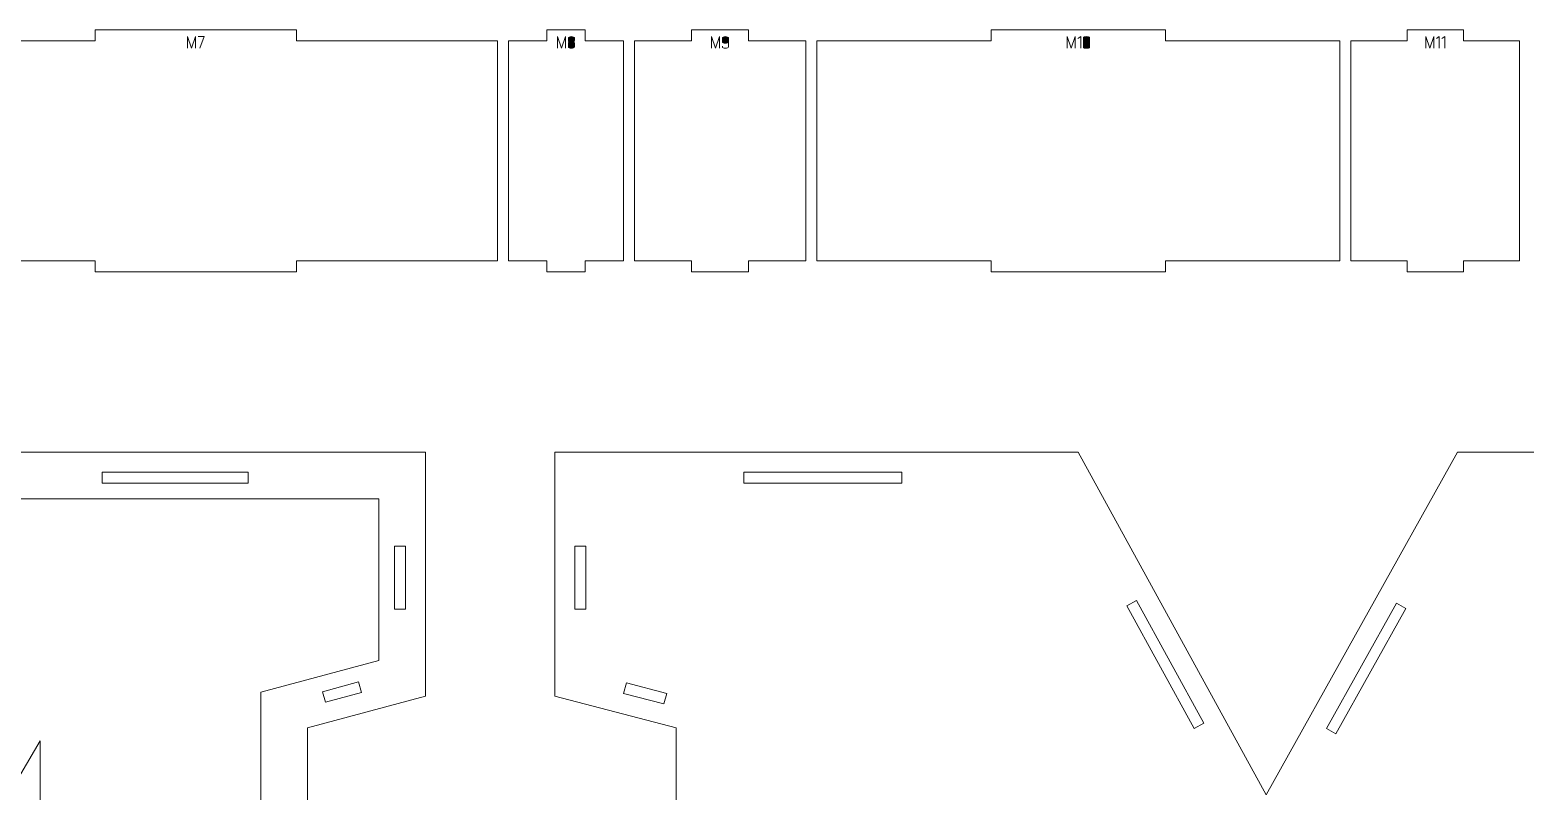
# Model space of a CAD drawing. Header units: centimetres. Extents: x -249 to 275, y -506 to 461.
# Drawn here: x -186.46 to -145.7, y -485.15 to -464.39 of the extents above; entities that cross this region are included whole.
import ezdxf

# ---------------------------------------------------------------- set-up
doc = ezdxf.new("R2010")
doc.units = ezdxf.units.CM
doc.header["$MEASUREMENT"] = 0
doc.layers.add('Capa 1', color=7, linetype='Continuous')

msp = doc.modelspace()

# ---------------------------------------------------------------- hatches: boundary and pattern name
at = {"layer": 'Capa 1', "true_color": 0x3e4095}
h = msp.add_hatch(color=175, dxfattribs=at)
edge = h.paths.add_edge_path()
edge.add_spline(control_points=[(-182.16041, -464.89456), (-182.16041, -464.89456), (-182.16041, -464.57812), (-182.16041, -464.57812), (-182.16041, -464.57812), (-182.05126, -464.89456), (-182.05126, -464.89456), (-182.05126, -464.89456), (-181.94257, -464.57812), (-181.94257, -464.57812), (-181.94257, -464.57812), (-181.94257, -464.89456), (-181.94257, -464.89456), (-181.94257, -464.89456), (-181.94257, -464.57812), (-181.94257, -464.57812), (-181.94257, -464.57812), (-182.05126, -464.89456), (-182.05126, -464.89456), (-182.05126, -464.89456), (-182.16041, -464.57812), (-182.16041, -464.57812), (-182.16041, -464.57812), (-182.16041, -464.89456), (-182.16041, -464.89456)], knot_values=[0, 0, 0, 0, 0.125, 0.125, 0.125, 0.25, 0.25, 0.25, 0.375, 0.375, 0.375, 0.5, 0.5, 0.5, 0.625, 0.625, 0.625, 0.75, 0.75, 0.75, 0.875, 0.875, 0.875, 1, 1, 1, 1], degree=3, periodic=1)
h = msp.add_hatch(color=175, dxfattribs=at)
edge = h.paths.add_edge_path()
edge.add_spline(control_points=[(-181.82838, -464.89456), (-181.82838, -464.89456), (-181.7073, -464.57812), (-181.7073, -464.57812), (-181.7073, -464.57812), (-181.8669, -464.57812), (-181.8669, -464.57812), (-181.8669, -464.57812), (-181.7073, -464.57812), (-181.7073, -464.57812), (-181.7073, -464.57812), (-181.82838, -464.89456), (-181.82838, -464.89456)], knot_values=[0, 0, 0, 0, 0.25, 0.25, 0.25, 0.5, 0.5, 0.5, 0.75, 0.75, 0.75, 1, 1, 1, 1], degree=3, periodic=1)
h = msp.add_hatch(color=175, dxfattribs=at)
edge = h.paths.add_edge_path()
edge.add_spline(control_points=[(-172.07335, -464.89456), (-172.07335, -464.89456), (-172.07335, -464.57812), (-172.07335, -464.57812), (-172.07335, -464.57812), (-171.9642, -464.89456), (-171.9642, -464.89456), (-171.9642, -464.89456), (-171.85551, -464.57812), (-171.85551, -464.57812), (-171.85551, -464.57812), (-171.85551, -464.89456), (-171.85551, -464.89456), (-171.85551, -464.89456), (-171.85551, -464.57812), (-171.85551, -464.57812), (-171.85551, -464.57812), (-171.9642, -464.89456), (-171.9642, -464.89456), (-171.9642, -464.89456), (-172.07335, -464.57812), (-172.07335, -464.57812), (-172.07335, -464.57812), (-172.07335, -464.89456), (-172.07335, -464.89456)], knot_values=[0, 0, 0, 0, 0.125, 0.125, 0.125, 0.25, 0.25, 0.25, 0.375, 0.375, 0.375, 0.5, 0.5, 0.5, 0.625, 0.625, 0.625, 0.75, 0.75, 0.75, 0.875, 0.875, 0.875, 1, 1, 1, 1], degree=3, periodic=1)
h = msp.add_hatch(color=175, dxfattribs=at)
edge = h.paths.add_edge_path()
edge.add_spline(control_points=[(-171.77984, -464.68773), (-171.77984, -464.69568), (-171.77418, -464.70286), (-171.76287, -464.70928), (-171.75156, -464.7157), (-171.7297, -464.71998), (-171.69729, -464.72212), (-171.66488, -464.71998), (-171.64302, -464.7157), (-171.63171, -464.70928), (-171.6204, -464.70286), (-171.61474, -464.69568), (-171.61474, -464.68773), (-171.61474, -464.68773), (-171.61474, -464.61343), (-171.61474, -464.61343), (-171.61474, -464.60365), (-171.62261, -464.59532), (-171.63836, -464.58844), (-171.6541, -464.58156), (-171.67375, -464.57812), (-171.69729, -464.57812), (-171.72083, -464.57812), (-171.74048, -464.58156), (-171.75622, -464.58844), (-171.77197, -464.59532), (-171.77984, -464.60365), (-171.77984, -464.61343), (-171.77984, -464.61343), (-171.77984, -464.68773), (-171.77984, -464.68773)], knot_values=[0, 0, 0, 0, 0.1, 0.1, 0.1, 0.2, 0.2, 0.2, 0.3, 0.3, 0.3, 0.4, 0.4, 0.4, 0.5, 0.5, 0.5, 0.6, 0.6, 0.6, 0.7, 0.7, 0.7, 0.8, 0.8, 0.8, 0.9, 0.9, 0.9, 1, 1, 1, 1], degree=3, periodic=1)
h = msp.add_hatch(color=175, dxfattribs=at)
edge = h.paths.add_edge_path()
edge.add_spline(control_points=[(-171.69729, -464.89456), (-171.72083, -464.89456), (-171.74048, -464.89112), (-171.75622, -464.88424), (-171.77197, -464.87736), (-171.77984, -464.86903), (-171.77984, -464.85925), (-171.77984, -464.85925), (-171.77984, -464.75606), (-171.77984, -464.75606), (-171.77984, -464.7478), (-171.77418, -464.74062), (-171.76287, -464.73451), (-171.75156, -464.72839), (-171.7297, -464.72426), (-171.69729, -464.72212), (-171.7297, -464.71998), (-171.75156, -464.7157), (-171.76287, -464.70928), (-171.77418, -464.70286), (-171.77984, -464.69568), (-171.77984, -464.68773), (-171.77984, -464.68773), (-171.77984, -464.61343), (-171.77984, -464.61343), (-171.77984, -464.60365), (-171.77197, -464.59532), (-171.75622, -464.58844), (-171.74048, -464.58156), (-171.72083, -464.57812), (-171.69729, -464.57812), (-171.67375, -464.57812), (-171.6541, -464.58156), (-171.63836, -464.58844), (-171.62261, -464.59532), (-171.61474, -464.60365), (-171.61474, -464.61343), (-171.61474, -464.61343), (-171.61474, -464.68773), (-171.61474, -464.68773), (-171.61474, -464.69568), (-171.6204, -464.70286), (-171.63171, -464.70928), (-171.64302, -464.7157), (-171.66488, -464.71998), (-171.69729, -464.72212), (-171.66488, -464.72426), (-171.64302, -464.72839), (-171.63171, -464.73451), (-171.6204, -464.74062), (-171.61474, -464.7478), (-171.61474, -464.75606), (-171.61474, -464.75606), (-171.61474, -464.85925), (-171.61474, -464.85925), (-171.61474, -464.86903), (-171.62261, -464.87736), (-171.63836, -464.88424), (-171.6541, -464.89112), (-171.67375, -464.89456), (-171.69729, -464.89456)], knot_values=[0, 0, 0, 0, 0.05, 0.05, 0.05, 0.1, 0.1, 0.1, 0.15, 0.15, 0.15, 0.2, 0.2, 0.2, 0.25, 0.25, 0.25, 0.3, 0.3, 0.3, 0.35, 0.35, 0.35, 0.4, 0.4, 0.4, 0.45, 0.45, 0.45, 0.5, 0.5, 0.5, 0.55, 0.55, 0.55, 0.6, 0.6, 0.6, 0.65, 0.65, 0.65, 0.7, 0.7, 0.7, 0.75, 0.75, 0.75, 0.8, 0.8, 0.8, 0.85, 0.85, 0.85, 0.9, 0.9, 0.9, 0.95, 0.95, 0.95, 1, 1, 1, 1], degree=3, periodic=1)
h = msp.add_hatch(color=175, dxfattribs=at)
edge = h.paths.add_edge_path()
edge.add_spline(control_points=[(-167.87435, -464.89456), (-167.87435, -464.89456), (-167.87435, -464.57812), (-167.87435, -464.57812), (-167.87435, -464.57812), (-167.7652, -464.89456), (-167.7652, -464.89456), (-167.7652, -464.89456), (-167.65651, -464.57812), (-167.65651, -464.57812), (-167.65651, -464.57812), (-167.65651, -464.89456), (-167.65651, -464.89456), (-167.65651, -464.89456), (-167.65651, -464.57812), (-167.65651, -464.57812), (-167.65651, -464.57812), (-167.7652, -464.89456), (-167.7652, -464.89456), (-167.7652, -464.89456), (-167.87435, -464.57812), (-167.87435, -464.57812), (-167.87435, -464.57812), (-167.87435, -464.89456), (-167.87435, -464.89456)], knot_values=[0, 0, 0, 0, 0.125, 0.125, 0.125, 0.25, 0.25, 0.25, 0.375, 0.375, 0.375, 0.5, 0.5, 0.5, 0.625, 0.625, 0.625, 0.75, 0.75, 0.75, 0.875, 0.875, 0.875, 1, 1, 1, 1], degree=3, periodic=1)
h = msp.add_hatch(color=175, dxfattribs=at)
edge = h.paths.add_edge_path()
edge.add_spline(control_points=[(-167.58084, -464.72075), (-167.58084, -464.73053), (-167.57297, -464.73886), (-167.55722, -464.74574), (-167.54148, -464.75262), (-167.52183, -464.75606), (-167.49829, -464.75606), (-167.47505, -464.75667), (-167.45549, -464.75384), (-167.43959, -464.74758), (-167.42369, -464.74131), (-167.41574, -464.73236), (-167.41574, -464.72075), (-167.41574, -464.72075), (-167.41574, -464.61343), (-167.41574, -464.61343), (-167.41574, -464.60365), (-167.42361, -464.59532), (-167.43936, -464.58844), (-167.4551, -464.58156), (-167.47475, -464.57812), (-167.49829, -464.57812), (-167.52183, -464.57812), (-167.54148, -464.58156), (-167.55722, -464.58844), (-167.57297, -464.59532), (-167.58084, -464.60365), (-167.58084, -464.61343), (-167.58084, -464.61343), (-167.58084, -464.72075), (-167.58084, -464.72075)], knot_values=[0, 0, 0, 0, 0.1, 0.1, 0.1, 0.2, 0.2, 0.2, 0.3, 0.3, 0.3, 0.4, 0.4, 0.4, 0.5, 0.5, 0.5, 0.6, 0.6, 0.6, 0.7, 0.7, 0.7, 0.8, 0.8, 0.8, 0.9, 0.9, 0.9, 1, 1, 1, 1], degree=3, periodic=1)
h = msp.add_hatch(color=175, dxfattribs=at)
edge = h.paths.add_edge_path()
edge.add_spline(control_points=[(-167.49829, -464.89456), (-167.52183, -464.89456), (-167.54148, -464.89112), (-167.55722, -464.88424), (-167.57297, -464.87736), (-167.58084, -464.86903), (-167.58084, -464.85925), (-167.58084, -464.85925), (-167.58084, -464.83402), (-167.58084, -464.83402), (-167.58084, -464.83402), (-167.58084, -464.85925), (-167.58084, -464.85925), (-167.58084, -464.86903), (-167.57297, -464.87736), (-167.55722, -464.88424), (-167.54148, -464.89112), (-167.52183, -464.89456), (-167.49829, -464.89456), (-167.47475, -464.89456), (-167.4551, -464.89112), (-167.43936, -464.88424), (-167.42361, -464.87736), (-167.41574, -464.86903), (-167.41574, -464.85925), (-167.41574, -464.85925), (-167.41574, -464.72075), (-167.41574, -464.72075), (-167.41574, -464.73236), (-167.42369, -464.74131), (-167.43959, -464.74758), (-167.45549, -464.75384), (-167.47505, -464.75667), (-167.49829, -464.75606), (-167.52183, -464.75606), (-167.54148, -464.75262), (-167.55722, -464.74574), (-167.57297, -464.73886), (-167.58084, -464.73053), (-167.58084, -464.72075), (-167.58084, -464.72075), (-167.58084, -464.61343), (-167.58084, -464.61343), (-167.58084, -464.60365), (-167.57297, -464.59532), (-167.55722, -464.58844), (-167.54148, -464.58156), (-167.52183, -464.57812), (-167.49829, -464.57812), (-167.47475, -464.57812), (-167.4551, -464.58156), (-167.43936, -464.58844), (-167.42361, -464.59532), (-167.41574, -464.60365), (-167.41574, -464.61343), (-167.41574, -464.61343), (-167.41574, -464.72075), (-167.41574, -464.72075), (-167.41574, -464.72075), (-167.41574, -464.85925), (-167.41574, -464.85925), (-167.41574, -464.86903), (-167.42361, -464.87736), (-167.43936, -464.88424), (-167.4551, -464.89112), (-167.47475, -464.89456), (-167.49829, -464.89456)], knot_values=[0, 0, 0, 0, 0.04545455, 0.04545455, 0.04545455, 0.09090909, 0.09090909, 0.09090909, 0.13636364, 0.13636364, 0.13636364, 0.18181818, 0.18181818, 0.18181818, 0.22727273, 0.22727273, 0.22727273, 0.27272727, 0.27272727, 0.27272727, 0.31818182, 0.31818182, 0.31818182, 0.36363636, 0.36363636, 0.36363636, 0.40909091, 0.40909091, 0.40909091, 0.45454545, 0.45454545, 0.45454545, 0.5, 0.5, 0.5, 0.54545455, 0.54545455, 0.54545455, 0.59090909, 0.59090909, 0.59090909, 0.63636364, 0.63636364, 0.63636364, 0.68181818, 0.68181818, 0.68181818, 0.72727273, 0.72727273, 0.72727273, 0.77272727, 0.77272727, 0.77272727, 0.81818182, 0.81818182, 0.81818182, 0.86363636, 0.86363636, 0.86363636, 0.90909091, 0.90909091, 0.90909091, 0.95454545, 0.95454545, 0.95454545, 1, 1, 1, 1], degree=3, periodic=1)
h = msp.add_hatch(color=175, dxfattribs=at)
edge = h.paths.add_edge_path()
edge.add_spline(control_points=[(-158.18237, -464.89456), (-158.18237, -464.89456), (-158.18237, -464.57812), (-158.18237, -464.57812), (-158.18237, -464.57812), (-158.07322, -464.89456), (-158.07322, -464.89456), (-158.07322, -464.89456), (-157.96453, -464.57812), (-157.96453, -464.57812), (-157.96453, -464.57812), (-157.96453, -464.89456), (-157.96453, -464.89456), (-157.96453, -464.89456), (-157.96453, -464.57812), (-157.96453, -464.57812), (-157.96453, -464.57812), (-158.07322, -464.89456), (-158.07322, -464.89456), (-158.07322, -464.89456), (-158.18237, -464.57812), (-158.18237, -464.57812), (-158.18237, -464.57812), (-158.18237, -464.89456), (-158.18237, -464.89456)], knot_values=[0, 0, 0, 0, 0.125, 0.125, 0.125, 0.25, 0.25, 0.25, 0.375, 0.375, 0.375, 0.5, 0.5, 0.5, 0.625, 0.625, 0.625, 0.75, 0.75, 0.75, 0.875, 0.875, 0.875, 1, 1, 1, 1], degree=3, periodic=1)
h = msp.add_hatch(color=175, dxfattribs=at)
edge = h.paths.add_edge_path()
edge.add_spline(control_points=[(-157.81273, -464.57766), (-157.81273, -464.57766), (-157.88886, -464.6304), (-157.88886, -464.6304), (-157.88886, -464.6304), (-157.81273, -464.57766), (-157.81273, -464.57766), (-157.81273, -464.57766), (-157.81273, -464.89456), (-157.81273, -464.89456), (-157.81273, -464.89456), (-157.81273, -464.57766), (-157.81273, -464.57766)], knot_values=[0, 0, 0, 0, 0.25, 0.25, 0.25, 0.5, 0.5, 0.5, 0.75, 0.75, 0.75, 1, 1, 1, 1], degree=3, periodic=1)
h = msp.add_hatch(color=175, dxfattribs=at)
edge = h.paths.add_edge_path()
edge.add_spline(control_points=[(-157.7421, -464.87071), (-157.7421, -464.8805), (-157.73423, -464.88692), (-157.71848, -464.88997), (-157.70274, -464.89303), (-157.68309, -464.89456), (-157.65955, -464.89456), (-157.63601, -464.89456), (-157.61636, -464.89303), (-157.60062, -464.88997), (-157.58487, -464.88692), (-157.577, -464.8805), (-157.577, -464.87071), (-157.577, -464.87071), (-157.577, -464.60243), (-157.577, -464.60243), (-157.577, -464.59264), (-157.58487, -464.58614), (-157.60062, -464.58293), (-157.61636, -464.57972), (-157.63601, -464.57812), (-157.65955, -464.57812), (-157.68309, -464.57812), (-157.70274, -464.57972), (-157.71848, -464.58293), (-157.73423, -464.58614), (-157.7421, -464.59264), (-157.7421, -464.60243), (-157.7421, -464.60243), (-157.7421, -464.87071), (-157.7421, -464.87071)], knot_values=[0, 0, 0, 0, 0.1, 0.1, 0.1, 0.2, 0.2, 0.2, 0.3, 0.3, 0.3, 0.4, 0.4, 0.4, 0.5, 0.5, 0.5, 0.6, 0.6, 0.6, 0.7, 0.7, 0.7, 0.8, 0.8, 0.8, 0.9, 0.9, 0.9, 1, 1, 1, 1], degree=3, periodic=1)
h = msp.add_hatch(color=175, dxfattribs=at)
edge = h.paths.add_edge_path()
edge.add_spline(control_points=[(-157.577, -464.87071), (-157.577, -464.8805), (-157.58487, -464.88692), (-157.60062, -464.88997), (-157.61636, -464.89303), (-157.63601, -464.89456), (-157.65955, -464.89456), (-157.68309, -464.89456), (-157.70274, -464.89303), (-157.71848, -464.88997), (-157.73423, -464.88692), (-157.7421, -464.8805), (-157.7421, -464.87071), (-157.7421, -464.87071), (-157.7421, -464.60243), (-157.7421, -464.60243), (-157.7421, -464.59264), (-157.73423, -464.58614), (-157.71848, -464.58293), (-157.70274, -464.57972), (-157.68309, -464.57812), (-157.65955, -464.57812), (-157.63601, -464.57812), (-157.61636, -464.57972), (-157.60062, -464.58293), (-157.58487, -464.58614), (-157.577, -464.59264), (-157.577, -464.60243), (-157.577, -464.60243), (-157.577, -464.87071), (-157.577, -464.87071)], knot_values=[0, 0, 0, 0, 0.1, 0.1, 0.1, 0.2, 0.2, 0.2, 0.3, 0.3, 0.3, 0.4, 0.4, 0.4, 0.5, 0.5, 0.5, 0.6, 0.6, 0.6, 0.7, 0.7, 0.7, 0.8, 0.8, 0.8, 0.9, 0.9, 0.9, 1, 1, 1, 1], degree=3, periodic=1)
h = msp.add_hatch(color=175, dxfattribs=at)
edge = h.paths.add_edge_path()
edge.add_spline(control_points=[(-148.40868, -464.89456), (-148.40868, -464.89456), (-148.40868, -464.57812), (-148.40868, -464.57812), (-148.40868, -464.57812), (-148.29953, -464.89456), (-148.29953, -464.89456), (-148.29953, -464.89456), (-148.19084, -464.57812), (-148.19084, -464.57812), (-148.19084, -464.57812), (-148.19084, -464.89456), (-148.19084, -464.89456), (-148.19084, -464.89456), (-148.19084, -464.57812), (-148.19084, -464.57812), (-148.19084, -464.57812), (-148.29953, -464.89456), (-148.29953, -464.89456), (-148.29953, -464.89456), (-148.40868, -464.57812), (-148.40868, -464.57812), (-148.40868, -464.57812), (-148.40868, -464.89456), (-148.40868, -464.89456)], knot_values=[0, 0, 0, 0, 0.125, 0.125, 0.125, 0.25, 0.25, 0.25, 0.375, 0.375, 0.375, 0.5, 0.5, 0.5, 0.625, 0.625, 0.625, 0.75, 0.75, 0.75, 0.875, 0.875, 0.875, 1, 1, 1, 1], degree=3, periodic=1)
h = msp.add_hatch(color=175, dxfattribs=at)
edge = h.paths.add_edge_path()
edge.add_spline(control_points=[(-148.03904, -464.57766), (-148.03904, -464.57766), (-148.11517, -464.6304), (-148.11517, -464.6304), (-148.11517, -464.6304), (-148.03904, -464.57766), (-148.03904, -464.57766), (-148.03904, -464.57766), (-148.03904, -464.89456), (-148.03904, -464.89456), (-148.03904, -464.89456), (-148.03904, -464.57766), (-148.03904, -464.57766)], knot_values=[0, 0, 0, 0, 0.25, 0.25, 0.25, 0.5, 0.5, 0.5, 0.75, 0.75, 0.75, 1, 1, 1, 1], degree=3, periodic=1)
h = msp.add_hatch(color=175, dxfattribs=at)
edge = h.paths.add_edge_path()
edge.add_spline(control_points=[(-147.89228, -464.57766), (-147.89228, -464.57766), (-147.96841, -464.6304), (-147.96841, -464.6304), (-147.96841, -464.6304), (-147.89228, -464.57766), (-147.89228, -464.57766), (-147.89228, -464.57766), (-147.89228, -464.89456), (-147.89228, -464.89456), (-147.89228, -464.89456), (-147.89228, -464.57766), (-147.89228, -464.57766)], knot_values=[0, 0, 0, 0, 0.25, 0.25, 0.25, 0.5, 0.5, 0.5, 0.75, 0.75, 0.75, 1, 1, 1, 1], degree=3, periodic=1)
h = msp.add_hatch(color=175, dxfattribs=at)
edge = h.paths.add_edge_path()
edge.add_spline(control_points=[(-171.77984, -464.85925), (-171.77984, -464.86903), (-171.77197, -464.87736), (-171.75622, -464.88424), (-171.74048, -464.89112), (-171.72083, -464.89456), (-171.69729, -464.89456), (-171.67375, -464.89456), (-171.6541, -464.89112), (-171.63836, -464.88424), (-171.62261, -464.87736), (-171.61474, -464.86903), (-171.61474, -464.85925), (-171.61474, -464.85925), (-171.61474, -464.75606), (-171.61474, -464.75606), (-171.61474, -464.7478), (-171.6204, -464.74062), (-171.63171, -464.73451), (-171.64302, -464.72839), (-171.66488, -464.72426), (-171.69729, -464.72212), (-171.7297, -464.72426), (-171.75156, -464.72839), (-171.76287, -464.73451), (-171.77418, -464.74062), (-171.77984, -464.7478), (-171.77984, -464.75606), (-171.77984, -464.75606), (-171.77984, -464.85925), (-171.77984, -464.85925)], knot_values=[0, 0, 0, 0, 0.1, 0.1, 0.1, 0.2, 0.2, 0.2, 0.3, 0.3, 0.3, 0.4, 0.4, 0.4, 0.5, 0.5, 0.5, 0.6, 0.6, 0.6, 0.7, 0.7, 0.7, 0.8, 0.8, 0.8, 0.9, 0.9, 0.9, 1, 1, 1, 1], degree=3, periodic=1)

# ---------------------------------------------------------------- linework, layer by layer
at = {"layer": 'Capa 1', "color": 240, "lineweight": 9}
for points, knots in [([(-190.1603, -464.69456), (-190.1603, -464.69456), (-190.1603, -470.69456), (-190.1603, -470.69456), (-190.1603, -470.69456), (-184.676, -470.69456), (-184.676, -470.69456), (-184.676, -470.69456), (-184.676, -470.99456), (-184.676, -470.99456), (-184.676, -470.99456), (-179.1917, -470.99456), (-179.1917, -470.99456), (-179.1917, -470.99456), (-179.1917, -470.69456), (-179.1917, -470.69456), (-179.1917, -470.69456), (-173.7074, -470.69456), (-173.7074, -470.69456), (-173.7074, -470.69456), (-173.7074, -464.69456), (-173.7074, -464.69456), (-173.7074, -464.69456), (-179.1917, -464.69456), (-179.1917, -464.69456), (-179.1917, -464.69456), (-179.1917, -464.39456), (-179.1917, -464.39456), (-179.1917, -464.39456), (-184.676, -464.39456), (-184.676, -464.39456), (-184.676, -464.39456), (-184.676, -464.69456), (-184.676, -464.69456), (-184.676, -464.69456), (-190.1603, -464.69456), (-190.1603, -464.69456)], [0, 0, 0, 0, 0.08333333, 0.08333333, 0.08333333, 0.16666667, 0.16666667, 0.16666667, 0.25, 0.25, 0.25, 0.33333333, 0.33333333, 0.33333333, 0.41666667, 0.41666667, 0.41666667, 0.5, 0.5, 0.5, 0.58333333, 0.58333333, 0.58333333, 0.66666667, 0.66666667, 0.66666667, 0.75, 0.75, 0.75, 0.83333333, 0.83333333, 0.83333333, 0.91666667, 0.91666667, 0.91666667, 1, 1, 1, 1]), ([(-173.4074, -464.69456), (-173.4074, -464.69456), (-173.4074, -470.69456), (-173.4074, -470.69456), (-173.4074, -470.69456), (-172.36516, -470.69456), (-172.36516, -470.69456), (-172.36516, -470.69456), (-172.36516, -470.99456), (-172.36516, -470.99456), (-172.36516, -470.99456), (-171.32292, -470.99456), (-171.32292, -470.99456), (-171.32292, -470.99456), (-171.32292, -470.69456), (-171.32292, -470.69456), (-171.32292, -470.69456), (-170.28067, -470.69456), (-170.28067, -470.69456), (-170.28067, -470.69456), (-170.28067, -464.69456), (-170.28067, -464.69456), (-170.28067, -464.69456), (-171.32292, -464.69456), (-171.32292, -464.69456), (-171.32292, -464.69456), (-171.32292, -464.39456), (-171.32292, -464.39456), (-171.32292, -464.39456), (-172.36516, -464.39456), (-172.36516, -464.39456), (-172.36516, -464.39456), (-172.36516, -464.69456), (-172.36516, -464.69456), (-172.36516, -464.69456), (-173.4074, -464.69456), (-173.4074, -464.69456)], [0, 0, 0, 0, 0.08333333, 0.08333333, 0.08333333, 0.16666667, 0.16666667, 0.16666667, 0.25, 0.25, 0.25, 0.33333333, 0.33333333, 0.33333333, 0.41666667, 0.41666667, 0.41666667, 0.5, 0.5, 0.5, 0.58333333, 0.58333333, 0.58333333, 0.66666667, 0.66666667, 0.66666667, 0.75, 0.75, 0.75, 0.83333333, 0.83333333, 0.83333333, 0.91666667, 0.91666667, 0.91666667, 1, 1, 1, 1]), ([(-169.98067, -464.69456), (-169.98067, -464.69456), (-169.98067, -470.69456), (-169.98067, -470.69456), (-169.98067, -470.69456), (-168.42359, -470.69456), (-168.42359, -470.69456), (-168.42359, -470.69456), (-168.42359, -470.99456), (-168.42359, -470.99456), (-168.42359, -470.99456), (-166.8665, -470.99456), (-166.8665, -470.99456), (-166.8665, -470.99456), (-166.8665, -470.69456), (-166.8665, -470.69456), (-166.8665, -470.69456), (-165.30941, -470.69456), (-165.30941, -470.69456), (-165.30941, -470.69456), (-165.30941, -464.69456), (-165.30941, -464.69456), (-165.30941, -464.69456), (-166.8665, -464.69456), (-166.8665, -464.69456), (-166.8665, -464.69456), (-166.8665, -464.39456), (-166.8665, -464.39456), (-166.8665, -464.39456), (-168.42359, -464.39456), (-168.42359, -464.39456), (-168.42359, -464.39456), (-168.42359, -464.69456), (-168.42359, -464.69456), (-168.42359, -464.69456), (-169.98067, -464.69456), (-169.98067, -464.69456)], [0, 0, 0, 0, 0.08333333, 0.08333333, 0.08333333, 0.16666667, 0.16666667, 0.16666667, 0.25, 0.25, 0.25, 0.33333333, 0.33333333, 0.33333333, 0.41666667, 0.41666667, 0.41666667, 0.5, 0.5, 0.5, 0.58333333, 0.58333333, 0.58333333, 0.66666667, 0.66666667, 0.66666667, 0.75, 0.75, 0.75, 0.83333333, 0.83333333, 0.83333333, 0.91666667, 0.91666667, 0.91666667, 1, 1, 1, 1]), ([(-165.00941, -464.69456), (-165.00941, -464.69456), (-165.00941, -470.69456), (-165.00941, -470.69456), (-165.00941, -470.69456), (-160.25626, -470.69456), (-160.25626, -470.69456), (-160.25626, -470.69456), (-160.25626, -470.99456), (-160.25626, -470.99456), (-160.25626, -470.99456), (-155.5031, -470.99456), (-155.5031, -470.99456), (-155.5031, -470.99456), (-155.5031, -470.69456), (-155.5031, -470.69456), (-155.5031, -470.69456), (-150.74994, -470.69456), (-150.74994, -470.69456), (-150.74994, -470.69456), (-150.74994, -464.69456), (-150.74994, -464.69456), (-150.74994, -464.69456), (-155.5031, -464.69456), (-155.5031, -464.69456), (-155.5031, -464.69456), (-155.5031, -464.39456), (-155.5031, -464.39456), (-155.5031, -464.39456), (-160.25626, -464.39456), (-160.25626, -464.39456), (-160.25626, -464.39456), (-160.25626, -464.69456), (-160.25626, -464.69456), (-160.25626, -464.69456), (-165.00941, -464.69456), (-165.00941, -464.69456)], [0, 0, 0, 0, 0.08333333, 0.08333333, 0.08333333, 0.16666667, 0.16666667, 0.16666667, 0.25, 0.25, 0.25, 0.33333333, 0.33333333, 0.33333333, 0.41666667, 0.41666667, 0.41666667, 0.5, 0.5, 0.5, 0.58333333, 0.58333333, 0.58333333, 0.66666667, 0.66666667, 0.66666667, 0.75, 0.75, 0.75, 0.83333333, 0.83333333, 0.83333333, 0.91666667, 0.91666667, 0.91666667, 1, 1, 1, 1]), ([(-150.44994, -464.69456), (-150.44994, -464.69456), (-150.44994, -470.69456), (-150.44994, -470.69456), (-150.44994, -470.69456), (-148.91697, -470.69456), (-148.91697, -470.69456), (-148.91697, -470.69456), (-148.91697, -470.99456), (-148.91697, -470.99456), (-148.91697, -470.99456), (-147.384, -470.99456), (-147.384, -470.99456), (-147.384, -470.99456), (-147.384, -470.69456), (-147.384, -470.69456), (-147.384, -470.69456), (-145.85102, -470.69456), (-145.85102, -470.69456), (-145.85102, -470.69456), (-145.85102, -464.69456), (-145.85102, -464.69456), (-145.85102, -464.69456), (-147.384, -464.69456), (-147.384, -464.69456), (-147.384, -464.69456), (-147.384, -464.39456), (-147.384, -464.39456), (-147.384, -464.39456), (-148.91697, -464.39456), (-148.91697, -464.39456), (-148.91697, -464.39456), (-148.91697, -464.69456), (-148.91697, -464.69456), (-148.91697, -464.69456), (-150.44994, -464.69456), (-150.44994, -464.69456)], [0, 0, 0, 0, 0.08333333, 0.08333333, 0.08333333, 0.16666667, 0.16666667, 0.16666667, 0.25, 0.25, 0.25, 0.33333333, 0.33333333, 0.33333333, 0.41666667, 0.41666667, 0.41666667, 0.5, 0.5, 0.5, 0.58333333, 0.58333333, 0.58333333, 0.66666667, 0.66666667, 0.66666667, 0.75, 0.75, 0.75, 0.83333333, 0.83333333, 0.83333333, 0.91666667, 0.91666667, 0.91666667, 1, 1, 1, 1]), ([(-175.67036, -475.90815), (-175.67036, -475.90815), (-175.67036, -482.56032), (-175.67036, -482.56032), (-175.67036, -482.56032), (-178.88775, -483.42989), (-178.88775, -483.42989), (-178.88775, -483.42989), (-178.88775, -498.86467), (-178.88775, -498.86467), (-178.88775, -498.86467), (-175.67036, -499.73424), (-175.67036, -499.73424), (-175.67036, -499.73424), (-175.67036, -505.90815), (-175.67036, -505.90815), (-175.67036, -505.90815), (-191.62688, -505.90815), (-191.62688, -505.90815), (-191.62688, -505.90815), (-191.62688, -499.77772), (-191.62688, -499.77772), (-191.62688, -499.77772), (-187.45297, -498.51685), (-187.45297, -498.51685), (-187.45297, -498.51685), (-187.45297, -488.47337), (-187.45297, -488.47337), (-187.45297, -488.47337), (-192.93124, -497.82119), (-192.93124, -497.82119), (-192.93124, -497.82119), (-196.32253, -497.82119), (-196.32253, -497.82119), (-196.32253, -497.82119), (-200.53992, -490.6038), (-200.53992, -490.6038), (-200.53992, -490.6038), (-201.8008, -490.6038), (-201.8008, -490.6038), (-201.8008, -490.6038), (-201.8008, -498.86467), (-201.8008, -498.86467), (-201.8008, -498.86467), (-197.62688, -499.77772), (-197.62688, -499.77772), (-197.62688, -499.77772), (-197.62688, -505.90815), (-197.62688, -505.90815), (-197.62688, -505.90815), (-213.58341, -505.90815), (-213.58341, -505.90815), (-213.58341, -505.90815), (-213.58341, -499.73424), (-213.58341, -499.73424), (-213.58341, -499.73424), (-210.27906, -498.86467), (-210.27906, -498.86467), (-210.27906, -498.86467), (-210.27906, -483.42989), (-210.27906, -483.42989), (-210.27906, -483.42989), (-213.58341, -482.56032), (-213.58341, -482.56032), (-213.58341, -482.56032), (-213.58341, -475.90815), (-213.58341, -475.90815), (-213.58341, -475.90815), (-199.32254, -475.90815), (-199.32254, -475.90815), (-199.32254, -475.90815), (-194.1921, -485.25598), (-194.1921, -485.25598), (-194.1921, -485.25598), (-188.97471, -475.90815), (-188.97471, -475.90815), (-188.97471, -475.90815), (-175.67036, -475.90815), (-175.67036, -475.90815)], [0, 0, 0, 0, 0.03846154, 0.03846154, 0.03846154, 0.07692308, 0.07692308, 0.07692308, 0.11538462, 0.11538462, 0.11538462, 0.15384615, 0.15384615, 0.15384615, 0.19230769, 0.19230769, 0.19230769, 0.23076923, 0.23076923, 0.23076923, 0.26923077, 0.26923077, 0.26923077, 0.30769231, 0.30769231, 0.30769231, 0.34615385, 0.34615385, 0.34615385, 0.38461538, 0.38461538, 0.38461538, 0.42307692, 0.42307692, 0.42307692, 0.46153846, 0.46153846, 0.46153846, 0.5, 0.5, 0.5, 0.53846154, 0.53846154, 0.53846154, 0.57692308, 0.57692308, 0.57692308, 0.61538462, 0.61538462, 0.61538462, 0.65384615, 0.65384615, 0.65384615, 0.69230769, 0.69230769, 0.69230769, 0.73076923, 0.73076923, 0.73076923, 0.76923077, 0.76923077, 0.76923077, 0.80769231, 0.80769231, 0.80769231, 0.84615385, 0.84615385, 0.84615385, 0.88461538, 0.88461538, 0.88461538, 0.92307692, 0.92307692, 0.92307692, 0.96153846, 0.96153846, 0.96153846, 1, 1, 1, 1]), ([(-134.23535, -475.90815), (-134.23535, -475.90815), (-134.23535, -482.56032), (-134.23535, -482.56032), (-134.23535, -482.56032), (-137.45274, -483.42989), (-137.45274, -483.42989), (-137.45274, -483.42989), (-137.45274, -498.86467), (-137.45274, -498.86467), (-137.45274, -498.86467), (-134.23535, -499.73424), (-134.23535, -499.73424), (-134.23535, -499.73424), (-134.23535, -505.90815), (-134.23535, -505.90815), (-134.23535, -505.90815), (-150.19187, -505.90815), (-150.19187, -505.90815), (-150.19187, -505.90815), (-150.19187, -499.77772), (-150.19187, -499.77772), (-150.19187, -499.77772), (-146.01796, -498.51685), (-146.01796, -498.51685), (-146.01796, -498.51685), (-146.01796, -488.47337), (-146.01796, -488.47337), (-146.01796, -488.47337), (-151.49623, -497.82119), (-151.49623, -497.82119), (-151.49623, -497.82119), (-154.88752, -497.82119), (-154.88752, -497.82119), (-154.88752, -497.82119), (-159.10491, -490.6038), (-159.10491, -490.6038), (-159.10491, -490.6038), (-160.36579, -490.6038), (-160.36579, -490.6038), (-160.36579, -490.6038), (-160.36579, -498.86467), (-160.36579, -498.86467), (-160.36579, -498.86467), (-156.19187, -499.77772), (-156.19187, -499.77772), (-156.19187, -499.77772), (-156.19187, -505.90815), (-156.19187, -505.90815), (-156.19187, -505.90815), (-172.1484, -505.90815), (-172.1484, -505.90815), (-172.1484, -505.90815), (-172.1484, -499.73424), (-172.1484, -499.73424), (-172.1484, -499.73424), (-168.84405, -498.86467), (-168.84405, -498.86467), (-168.84405, -498.86467), (-168.84405, -483.42989), (-168.84405, -483.42989), (-168.84405, -483.42989), (-172.1484, -482.56032), (-172.1484, -482.56032), (-172.1484, -482.56032), (-172.1484, -475.90815), (-172.1484, -475.90815), (-172.1484, -475.90815), (-157.88753, -475.90815), (-157.88753, -475.90815), (-157.88753, -475.90815), (-152.75709, -485.25598), (-152.75709, -485.25598), (-152.75709, -485.25598), (-147.5397, -475.90815), (-147.5397, -475.90815), (-147.5397, -475.90815), (-134.23535, -475.90815), (-134.23535, -475.90815)], [0, 0, 0, 0, 0.03846154, 0.03846154, 0.03846154, 0.07692308, 0.07692308, 0.07692308, 0.11538462, 0.11538462, 0.11538462, 0.15384615, 0.15384615, 0.15384615, 0.19230769, 0.19230769, 0.19230769, 0.23076923, 0.23076923, 0.23076923, 0.26923077, 0.26923077, 0.26923077, 0.30769231, 0.30769231, 0.30769231, 0.34615385, 0.34615385, 0.34615385, 0.38461538, 0.38461538, 0.38461538, 0.42307692, 0.42307692, 0.42307692, 0.46153846, 0.46153846, 0.46153846, 0.5, 0.5, 0.5, 0.53846154, 0.53846154, 0.53846154, 0.57692308, 0.57692308, 0.57692308, 0.61538462, 0.61538462, 0.61538462, 0.65384615, 0.65384615, 0.65384615, 0.69230769, 0.69230769, 0.69230769, 0.73076923, 0.73076923, 0.73076923, 0.76923077, 0.76923077, 0.76923077, 0.80769231, 0.80769231, 0.80769231, 0.84615385, 0.84615385, 0.84615385, 0.88461538, 0.88461538, 0.88461538, 0.92307692, 0.92307692, 0.92307692, 0.96153846, 0.96153846, 0.96153846, 1, 1, 1, 1]), ([(-184.49067, -476.75668), (-184.49067, -476.75668), (-180.50478, -476.75668), (-180.50478, -476.75668), (-180.50478, -476.75668), (-180.50478, -476.45668), (-180.50478, -476.45668), (-180.50478, -476.45668), (-184.49067, -476.45668), (-184.49067, -476.45668), (-184.49067, -476.45668), (-184.49067, -476.75668), (-184.49067, -476.75668)], [0, 0, 0, 0, 0.25, 0.25, 0.25, 0.5, 0.5, 0.5, 0.75, 0.75, 0.75, 1, 1, 1, 1]), ([(-166.9965, -476.75668), (-166.9965, -476.75668), (-162.69312, -476.75668), (-162.69312, -476.75668), (-162.69312, -476.75668), (-162.69312, -476.45668), (-162.69312, -476.45668), (-162.69312, -476.45668), (-166.9965, -476.45668), (-166.9965, -476.45668), (-166.9965, -476.45668), (-166.9965, -476.75668), (-166.9965, -476.75668)], [0, 0, 0, 0, 0.25, 0.25, 0.25, 0.5, 0.5, 0.5, 0.75, 0.75, 0.75, 1, 1, 1, 1]), ([(-176.94315, -477.18094), (-176.94315, -477.18094), (-188.22748, -477.18094), (-188.22748, -477.18094), (-188.22748, -477.18094), (-194.20146, -487.88431), (-194.20146, -487.88431), (-194.20146, -487.88431), (-200.07587, -477.18094), (-200.07587, -477.18094), (-200.07587, -477.18094), (-212.31062, -477.18094), (-212.31062, -477.18094), (-212.31062, -477.18094), (-212.31062, -481.57914), (-212.31062, -481.57914), (-212.31062, -481.57914), (-209.00627, -482.44871), (-209.00627, -482.44871), (-209.00627, -482.44871), (-209.00627, -499.84585), (-209.00627, -499.84585), (-209.00627, -499.84585), (-212.31062, -500.71542), (-212.31062, -500.71542), (-212.31062, -500.71542), (-212.31062, -504.63536), (-212.31062, -504.63536), (-212.31062, -504.63536), (-198.89967, -504.63536), (-198.89967, -504.63536), (-198.89967, -504.63536), (-198.89967, -500.80218), (-198.89967, -500.80218), (-198.89967, -500.80218), (-203.07359, -499.88913), (-203.07359, -499.88913), (-203.07359, -499.88913), (-203.07359, -489.33101), (-203.07359, -489.33101), (-203.07359, -489.33101), (-199.8095, -489.33101), (-199.8095, -489.33101), (-199.8095, -489.33101), (-195.59211, -496.5484), (-195.59211, -496.5484), (-195.59211, -496.5484), (-193.66058, -496.5484), (-193.66058, -496.5484), (-193.66058, -496.5484), (-186.18018, -483.78425), (-186.18018, -483.78425), (-186.18018, -483.78425), (-186.18018, -499.46196), (-186.18018, -499.46196), (-186.18018, -499.46196), (-190.35409, -500.72283), (-190.35409, -500.72283), (-190.35409, -500.72283), (-190.35409, -504.63536), (-190.35409, -504.63536), (-190.35409, -504.63536), (-176.94315, -504.63536), (-176.94315, -504.63536), (-176.94315, -504.63536), (-176.94315, -500.7087), (-176.94315, -500.7087), (-176.94315, -500.7087), (-180.16054, -499.83913), (-180.16054, -499.83913), (-180.16054, -499.83913), (-180.16054, -482.45543), (-180.16054, -482.45543), (-180.16054, -482.45543), (-176.94315, -481.58586), (-176.94315, -481.58586), (-176.94315, -481.58586), (-176.94315, -477.18094), (-176.94315, -477.18094)], [0, 0, 0, 0, 0.03846154, 0.03846154, 0.03846154, 0.07692308, 0.07692308, 0.07692308, 0.11538462, 0.11538462, 0.11538462, 0.15384615, 0.15384615, 0.15384615, 0.19230769, 0.19230769, 0.19230769, 0.23076923, 0.23076923, 0.23076923, 0.26923077, 0.26923077, 0.26923077, 0.30769231, 0.30769231, 0.30769231, 0.34615385, 0.34615385, 0.34615385, 0.38461538, 0.38461538, 0.38461538, 0.42307692, 0.42307692, 0.42307692, 0.46153846, 0.46153846, 0.46153846, 0.5, 0.5, 0.5, 0.53846154, 0.53846154, 0.53846154, 0.57692308, 0.57692308, 0.57692308, 0.61538462, 0.61538462, 0.61538462, 0.65384615, 0.65384615, 0.65384615, 0.69230769, 0.69230769, 0.69230769, 0.73076923, 0.73076923, 0.73076923, 0.76923077, 0.76923077, 0.76923077, 0.80769231, 0.80769231, 0.80769231, 0.84615385, 0.84615385, 0.84615385, 0.88461538, 0.88461538, 0.88461538, 0.92307692, 0.92307692, 0.92307692, 0.96153846, 0.96153846, 0.96153846, 1, 1, 1, 1]), ([(-176.51889, -478.47468), (-176.51889, -478.47468), (-176.51889, -480.19268), (-176.51889, -480.19268), (-176.51889, -480.19268), (-176.21889, -480.19268), (-176.21889, -480.19268), (-176.21889, -480.19268), (-176.21889, -478.47468), (-176.21889, -478.47468), (-176.21889, -478.47468), (-176.51889, -478.47468), (-176.51889, -478.47468)], [0, 0, 0, 0, 0.25, 0.25, 0.25, 0.5, 0.5, 0.5, 0.75, 0.75, 0.75, 1, 1, 1, 1]), ([(-171.29987, -480.18969), (-171.29987, -480.18969), (-171.29987, -478.47319), (-171.29987, -478.47319), (-171.29987, -478.47319), (-171.59987, -478.47319), (-171.59987, -478.47319), (-171.59987, -478.47319), (-171.59987, -480.18969), (-171.59987, -480.18969), (-171.59987, -480.18969), (-171.29987, -480.18969), (-171.29987, -480.18969)], [0, 0, 0, 0, 0.25, 0.25, 0.25, 0.5, 0.5, 0.5, 0.75, 0.75, 0.75, 1, 1, 1, 1]), ([(-156.55505, -480.09957), (-156.55505, -480.09957), (-154.72034, -483.44246), (-154.72034, -483.44246), (-154.72034, -483.44246), (-154.45735, -483.29812), (-154.45735, -483.29812), (-154.45735, -483.29812), (-156.29205, -479.95523), (-156.29205, -479.95523), (-156.29205, -479.95523), (-156.55505, -480.09957), (-156.55505, -480.09957)], [0, 0, 0, 0, 0.25, 0.25, 0.25, 0.5, 0.5, 0.5, 0.75, 0.75, 0.75, 1, 1, 1, 1]), ([(-150.85607, -483.59103), (-150.85607, -483.59103), (-148.94881, -480.17386), (-148.94881, -480.17386), (-148.94881, -480.17386), (-149.21077, -480.02765), (-149.21077, -480.02765), (-149.21077, -480.02765), (-151.11803, -483.44482), (-151.11803, -483.44482), (-151.11803, -483.44482), (-150.85607, -483.59103), (-150.85607, -483.59103)], [0, 0, 0, 0, 0.25, 0.25, 0.25, 0.5, 0.5, 0.5, 0.75, 0.75, 0.75, 1, 1, 1, 1]), ([(-177.49816, -482.17535), (-177.49816, -482.17535), (-178.47743, -482.44002), (-178.47743, -482.44002), (-178.47743, -482.44002), (-178.39916, -482.72963), (-178.39916, -482.72963), (-178.39916, -482.72963), (-177.41989, -482.46496), (-177.41989, -482.46496), (-177.41989, -482.46496), (-177.49816, -482.17535), (-177.49816, -482.17535)], [0, 0, 0, 0, 0.25, 0.25, 0.25, 0.5, 0.5, 0.5, 0.75, 0.75, 0.75, 1, 1, 1, 1]), ([(-169.09697, -482.48591), (-169.09697, -482.48591), (-170.19842, -482.19606), (-170.19842, -482.19606), (-170.19842, -482.19606), (-170.27477, -482.48618), (-170.27477, -482.48618), (-170.27477, -482.48618), (-169.17332, -482.77604), (-169.17332, -482.77604), (-169.17332, -482.77604), (-169.09697, -482.48591), (-169.09697, -482.48591)], [0, 0, 0, 0, 0.25, 0.25, 0.25, 0.5, 0.5, 0.5, 0.75, 0.75, 0.75, 1, 1, 1, 1])]:
    msp.add_open_spline(points, degree=3, knots=knots, dxfattribs=at)
at = {"layer": 'Capa 1', "color": 114, "lineweight": 9}
for points, knots in [([(-182.16041, -464.89456), (-182.16041, -464.89456), (-182.16041, -464.57812), (-182.16041, -464.57812), (-182.16041, -464.57812), (-182.05126, -464.89456), (-182.05126, -464.89456), (-182.05126, -464.89456), (-181.94257, -464.57812), (-181.94257, -464.57812), (-181.94257, -464.57812), (-181.94257, -464.89456), (-181.94257, -464.89456), (-181.94257, -464.89456), (-181.94257, -464.57812), (-181.94257, -464.57812), (-181.94257, -464.57812), (-182.05126, -464.89456), (-182.05126, -464.89456), (-182.05126, -464.89456), (-182.16041, -464.57812), (-182.16041, -464.57812), (-182.16041, -464.57812), (-182.16041, -464.89456), (-182.16041, -464.89456)], [0, 0, 0, 0, 0.125, 0.125, 0.125, 0.25, 0.25, 0.25, 0.375, 0.375, 0.375, 0.5, 0.5, 0.5, 0.625, 0.625, 0.625, 0.75, 0.75, 0.75, 0.875, 0.875, 0.875, 1, 1, 1, 1]), ([(-181.82838, -464.89456), (-181.82838, -464.89456), (-181.7073, -464.57812), (-181.7073, -464.57812), (-181.7073, -464.57812), (-181.8669, -464.57812), (-181.8669, -464.57812), (-181.8669, -464.57812), (-181.7073, -464.57812), (-181.7073, -464.57812), (-181.7073, -464.57812), (-181.82838, -464.89456), (-181.82838, -464.89456)], [0, 0, 0, 0, 0.25, 0.25, 0.25, 0.5, 0.5, 0.5, 0.75, 0.75, 0.75, 1, 1, 1, 1]), ([(-172.07335, -464.89456), (-172.07335, -464.89456), (-172.07335, -464.57812), (-172.07335, -464.57812), (-172.07335, -464.57812), (-171.9642, -464.89456), (-171.9642, -464.89456), (-171.9642, -464.89456), (-171.85551, -464.57812), (-171.85551, -464.57812), (-171.85551, -464.57812), (-171.85551, -464.89456), (-171.85551, -464.89456), (-171.85551, -464.89456), (-171.85551, -464.57812), (-171.85551, -464.57812), (-171.85551, -464.57812), (-171.9642, -464.89456), (-171.9642, -464.89456), (-171.9642, -464.89456), (-172.07335, -464.57812), (-172.07335, -464.57812), (-172.07335, -464.57812), (-172.07335, -464.89456), (-172.07335, -464.89456)], [0, 0, 0, 0, 0.125, 0.125, 0.125, 0.25, 0.25, 0.25, 0.375, 0.375, 0.375, 0.5, 0.5, 0.5, 0.625, 0.625, 0.625, 0.75, 0.75, 0.75, 0.875, 0.875, 0.875, 1, 1, 1, 1]), ([(-171.77984, -464.68773), (-171.77984, -464.69568), (-171.77418, -464.70286), (-171.76287, -464.70928), (-171.75156, -464.7157), (-171.7297, -464.71998), (-171.69729, -464.72212), (-171.66488, -464.71998), (-171.64302, -464.7157), (-171.63171, -464.70928), (-171.6204, -464.70286), (-171.61474, -464.69568), (-171.61474, -464.68773), (-171.61474, -464.68773), (-171.61474, -464.61343), (-171.61474, -464.61343), (-171.61474, -464.60365), (-171.62261, -464.59532), (-171.63836, -464.58844), (-171.6541, -464.58156), (-171.67375, -464.57812), (-171.69729, -464.57812), (-171.72083, -464.57812), (-171.74048, -464.58156), (-171.75622, -464.58844), (-171.77197, -464.59532), (-171.77984, -464.60365), (-171.77984, -464.61343), (-171.77984, -464.61343), (-171.77984, -464.68773), (-171.77984, -464.68773)], [0, 0, 0, 0, 0.1, 0.1, 0.1, 0.2, 0.2, 0.2, 0.3, 0.3, 0.3, 0.4, 0.4, 0.4, 0.5, 0.5, 0.5, 0.6, 0.6, 0.6, 0.7, 0.7, 0.7, 0.8, 0.8, 0.8, 0.9, 0.9, 0.9, 1, 1, 1, 1]), ([(-171.69729, -464.89456), (-171.72083, -464.89456), (-171.74048, -464.89112), (-171.75622, -464.88424), (-171.77197, -464.87736), (-171.77984, -464.86903), (-171.77984, -464.85925), (-171.77984, -464.85925), (-171.77984, -464.75606), (-171.77984, -464.75606), (-171.77984, -464.7478), (-171.77418, -464.74062), (-171.76287, -464.73451), (-171.75156, -464.72839), (-171.7297, -464.72426), (-171.69729, -464.72212), (-171.7297, -464.71998), (-171.75156, -464.7157), (-171.76287, -464.70928), (-171.77418, -464.70286), (-171.77984, -464.69568), (-171.77984, -464.68773), (-171.77984, -464.68773), (-171.77984, -464.61343), (-171.77984, -464.61343), (-171.77984, -464.60365), (-171.77197, -464.59532), (-171.75622, -464.58844), (-171.74048, -464.58156), (-171.72083, -464.57812), (-171.69729, -464.57812), (-171.67375, -464.57812), (-171.6541, -464.58156), (-171.63836, -464.58844), (-171.62261, -464.59532), (-171.61474, -464.60365), (-171.61474, -464.61343), (-171.61474, -464.61343), (-171.61474, -464.68773), (-171.61474, -464.68773), (-171.61474, -464.69568), (-171.6204, -464.70286), (-171.63171, -464.70928), (-171.64302, -464.7157), (-171.66488, -464.71998), (-171.69729, -464.72212), (-171.66488, -464.72426), (-171.64302, -464.72839), (-171.63171, -464.73451), (-171.6204, -464.74062), (-171.61474, -464.7478), (-171.61474, -464.75606), (-171.61474, -464.75606), (-171.61474, -464.85925), (-171.61474, -464.85925), (-171.61474, -464.86903), (-171.62261, -464.87736), (-171.63836, -464.88424), (-171.6541, -464.89112), (-171.67375, -464.89456), (-171.69729, -464.89456)], [0, 0, 0, 0, 0.05, 0.05, 0.05, 0.1, 0.1, 0.1, 0.15, 0.15, 0.15, 0.2, 0.2, 0.2, 0.25, 0.25, 0.25, 0.3, 0.3, 0.3, 0.35, 0.35, 0.35, 0.4, 0.4, 0.4, 0.45, 0.45, 0.45, 0.5, 0.5, 0.5, 0.55, 0.55, 0.55, 0.6, 0.6, 0.6, 0.65, 0.65, 0.65, 0.7, 0.7, 0.7, 0.75, 0.75, 0.75, 0.8, 0.8, 0.8, 0.85, 0.85, 0.85, 0.9, 0.9, 0.9, 0.95, 0.95, 0.95, 1, 1, 1, 1]), ([(-167.87435, -464.89456), (-167.87435, -464.89456), (-167.87435, -464.57812), (-167.87435, -464.57812), (-167.87435, -464.57812), (-167.7652, -464.89456), (-167.7652, -464.89456), (-167.7652, -464.89456), (-167.65651, -464.57812), (-167.65651, -464.57812), (-167.65651, -464.57812), (-167.65651, -464.89456), (-167.65651, -464.89456), (-167.65651, -464.89456), (-167.65651, -464.57812), (-167.65651, -464.57812), (-167.65651, -464.57812), (-167.7652, -464.89456), (-167.7652, -464.89456), (-167.7652, -464.89456), (-167.87435, -464.57812), (-167.87435, -464.57812), (-167.87435, -464.57812), (-167.87435, -464.89456), (-167.87435, -464.89456)], [0, 0, 0, 0, 0.125, 0.125, 0.125, 0.25, 0.25, 0.25, 0.375, 0.375, 0.375, 0.5, 0.5, 0.5, 0.625, 0.625, 0.625, 0.75, 0.75, 0.75, 0.875, 0.875, 0.875, 1, 1, 1, 1]), ([(-167.58084, -464.72075), (-167.58084, -464.73053), (-167.57297, -464.73886), (-167.55722, -464.74574), (-167.54148, -464.75262), (-167.52183, -464.75606), (-167.49829, -464.75606), (-167.47505, -464.75667), (-167.45549, -464.75384), (-167.43959, -464.74758), (-167.42369, -464.74131), (-167.41574, -464.73236), (-167.41574, -464.72075), (-167.41574, -464.72075), (-167.41574, -464.61343), (-167.41574, -464.61343), (-167.41574, -464.60365), (-167.42361, -464.59532), (-167.43936, -464.58844), (-167.4551, -464.58156), (-167.47475, -464.57812), (-167.49829, -464.57812), (-167.52183, -464.57812), (-167.54148, -464.58156), (-167.55722, -464.58844), (-167.57297, -464.59532), (-167.58084, -464.60365), (-167.58084, -464.61343), (-167.58084, -464.61343), (-167.58084, -464.72075), (-167.58084, -464.72075)], [0, 0, 0, 0, 0.1, 0.1, 0.1, 0.2, 0.2, 0.2, 0.3, 0.3, 0.3, 0.4, 0.4, 0.4, 0.5, 0.5, 0.5, 0.6, 0.6, 0.6, 0.7, 0.7, 0.7, 0.8, 0.8, 0.8, 0.9, 0.9, 0.9, 1, 1, 1, 1]), ([(-167.49829, -464.89456), (-167.52183, -464.89456), (-167.54148, -464.89112), (-167.55722, -464.88424), (-167.57297, -464.87736), (-167.58084, -464.86903), (-167.58084, -464.85925), (-167.58084, -464.85925), (-167.58084, -464.83402), (-167.58084, -464.83402), (-167.58084, -464.83402), (-167.58084, -464.85925), (-167.58084, -464.85925), (-167.58084, -464.86903), (-167.57297, -464.87736), (-167.55722, -464.88424), (-167.54148, -464.89112), (-167.52183, -464.89456), (-167.49829, -464.89456), (-167.47475, -464.89456), (-167.4551, -464.89112), (-167.43936, -464.88424), (-167.42361, -464.87736), (-167.41574, -464.86903), (-167.41574, -464.85925), (-167.41574, -464.85925), (-167.41574, -464.72075), (-167.41574, -464.72075), (-167.41574, -464.73236), (-167.42369, -464.74131), (-167.43959, -464.74758), (-167.45549, -464.75384), (-167.47505, -464.75667), (-167.49829, -464.75606), (-167.52183, -464.75606), (-167.54148, -464.75262), (-167.55722, -464.74574), (-167.57297, -464.73886), (-167.58084, -464.73053), (-167.58084, -464.72075), (-167.58084, -464.72075), (-167.58084, -464.61343), (-167.58084, -464.61343), (-167.58084, -464.60365), (-167.57297, -464.59532), (-167.55722, -464.58844), (-167.54148, -464.58156), (-167.52183, -464.57812), (-167.49829, -464.57812), (-167.47475, -464.57812), (-167.4551, -464.58156), (-167.43936, -464.58844), (-167.42361, -464.59532), (-167.41574, -464.60365), (-167.41574, -464.61343), (-167.41574, -464.61343), (-167.41574, -464.72075), (-167.41574, -464.72075), (-167.41574, -464.72075), (-167.41574, -464.85925), (-167.41574, -464.85925), (-167.41574, -464.86903), (-167.42361, -464.87736), (-167.43936, -464.88424), (-167.4551, -464.89112), (-167.47475, -464.89456), (-167.49829, -464.89456)], [0, 0, 0, 0, 0.04545455, 0.04545455, 0.04545455, 0.09090909, 0.09090909, 0.09090909, 0.13636364, 0.13636364, 0.13636364, 0.18181818, 0.18181818, 0.18181818, 0.22727273, 0.22727273, 0.22727273, 0.27272727, 0.27272727, 0.27272727, 0.31818182, 0.31818182, 0.31818182, 0.36363636, 0.36363636, 0.36363636, 0.40909091, 0.40909091, 0.40909091, 0.45454545, 0.45454545, 0.45454545, 0.5, 0.5, 0.5, 0.54545455, 0.54545455, 0.54545455, 0.59090909, 0.59090909, 0.59090909, 0.63636364, 0.63636364, 0.63636364, 0.68181818, 0.68181818, 0.68181818, 0.72727273, 0.72727273, 0.72727273, 0.77272727, 0.77272727, 0.77272727, 0.81818182, 0.81818182, 0.81818182, 0.86363636, 0.86363636, 0.86363636, 0.90909091, 0.90909091, 0.90909091, 0.95454545, 0.95454545, 0.95454545, 1, 1, 1, 1]), ([(-158.18237, -464.89456), (-158.18237, -464.89456), (-158.18237, -464.57812), (-158.18237, -464.57812), (-158.18237, -464.57812), (-158.07322, -464.89456), (-158.07322, -464.89456), (-158.07322, -464.89456), (-157.96453, -464.57812), (-157.96453, -464.57812), (-157.96453, -464.57812), (-157.96453, -464.89456), (-157.96453, -464.89456), (-157.96453, -464.89456), (-157.96453, -464.57812), (-157.96453, -464.57812), (-157.96453, -464.57812), (-158.07322, -464.89456), (-158.07322, -464.89456), (-158.07322, -464.89456), (-158.18237, -464.57812), (-158.18237, -464.57812), (-158.18237, -464.57812), (-158.18237, -464.89456), (-158.18237, -464.89456)], [0, 0, 0, 0, 0.125, 0.125, 0.125, 0.25, 0.25, 0.25, 0.375, 0.375, 0.375, 0.5, 0.5, 0.5, 0.625, 0.625, 0.625, 0.75, 0.75, 0.75, 0.875, 0.875, 0.875, 1, 1, 1, 1]), ([(-157.81273, -464.57766), (-157.81273, -464.57766), (-157.88886, -464.6304), (-157.88886, -464.6304), (-157.88886, -464.6304), (-157.81273, -464.57766), (-157.81273, -464.57766), (-157.81273, -464.57766), (-157.81273, -464.89456), (-157.81273, -464.89456), (-157.81273, -464.89456), (-157.81273, -464.57766), (-157.81273, -464.57766)], [0, 0, 0, 0, 0.25, 0.25, 0.25, 0.5, 0.5, 0.5, 0.75, 0.75, 0.75, 1, 1, 1, 1]), ([(-157.7421, -464.87071), (-157.7421, -464.8805), (-157.73423, -464.88692), (-157.71848, -464.88997), (-157.70274, -464.89303), (-157.68309, -464.89456), (-157.65955, -464.89456), (-157.63601, -464.89456), (-157.61636, -464.89303), (-157.60062, -464.88997), (-157.58487, -464.88692), (-157.577, -464.8805), (-157.577, -464.87071), (-157.577, -464.87071), (-157.577, -464.60243), (-157.577, -464.60243), (-157.577, -464.59264), (-157.58487, -464.58614), (-157.60062, -464.58293), (-157.61636, -464.57972), (-157.63601, -464.57812), (-157.65955, -464.57812), (-157.68309, -464.57812), (-157.70274, -464.57972), (-157.71848, -464.58293), (-157.73423, -464.58614), (-157.7421, -464.59264), (-157.7421, -464.60243), (-157.7421, -464.60243), (-157.7421, -464.87071), (-157.7421, -464.87071)], [0, 0, 0, 0, 0.1, 0.1, 0.1, 0.2, 0.2, 0.2, 0.3, 0.3, 0.3, 0.4, 0.4, 0.4, 0.5, 0.5, 0.5, 0.6, 0.6, 0.6, 0.7, 0.7, 0.7, 0.8, 0.8, 0.8, 0.9, 0.9, 0.9, 1, 1, 1, 1]), ([(-157.577, -464.87071), (-157.577, -464.8805), (-157.58487, -464.88692), (-157.60062, -464.88997), (-157.61636, -464.89303), (-157.63601, -464.89456), (-157.65955, -464.89456), (-157.68309, -464.89456), (-157.70274, -464.89303), (-157.71848, -464.88997), (-157.73423, -464.88692), (-157.7421, -464.8805), (-157.7421, -464.87071), (-157.7421, -464.87071), (-157.7421, -464.60243), (-157.7421, -464.60243), (-157.7421, -464.59264), (-157.73423, -464.58614), (-157.71848, -464.58293), (-157.70274, -464.57972), (-157.68309, -464.57812), (-157.65955, -464.57812), (-157.63601, -464.57812), (-157.61636, -464.57972), (-157.60062, -464.58293), (-157.58487, -464.58614), (-157.577, -464.59264), (-157.577, -464.60243), (-157.577, -464.60243), (-157.577, -464.87071), (-157.577, -464.87071)], [0, 0, 0, 0, 0.1, 0.1, 0.1, 0.2, 0.2, 0.2, 0.3, 0.3, 0.3, 0.4, 0.4, 0.4, 0.5, 0.5, 0.5, 0.6, 0.6, 0.6, 0.7, 0.7, 0.7, 0.8, 0.8, 0.8, 0.9, 0.9, 0.9, 1, 1, 1, 1]), ([(-148.40868, -464.89456), (-148.40868, -464.89456), (-148.40868, -464.57812), (-148.40868, -464.57812), (-148.40868, -464.57812), (-148.29953, -464.89456), (-148.29953, -464.89456), (-148.29953, -464.89456), (-148.19084, -464.57812), (-148.19084, -464.57812), (-148.19084, -464.57812), (-148.19084, -464.89456), (-148.19084, -464.89456), (-148.19084, -464.89456), (-148.19084, -464.57812), (-148.19084, -464.57812), (-148.19084, -464.57812), (-148.29953, -464.89456), (-148.29953, -464.89456), (-148.29953, -464.89456), (-148.40868, -464.57812), (-148.40868, -464.57812), (-148.40868, -464.57812), (-148.40868, -464.89456), (-148.40868, -464.89456)], [0, 0, 0, 0, 0.125, 0.125, 0.125, 0.25, 0.25, 0.25, 0.375, 0.375, 0.375, 0.5, 0.5, 0.5, 0.625, 0.625, 0.625, 0.75, 0.75, 0.75, 0.875, 0.875, 0.875, 1, 1, 1, 1]), ([(-148.03904, -464.57766), (-148.03904, -464.57766), (-148.11517, -464.6304), (-148.11517, -464.6304), (-148.11517, -464.6304), (-148.03904, -464.57766), (-148.03904, -464.57766), (-148.03904, -464.57766), (-148.03904, -464.89456), (-148.03904, -464.89456), (-148.03904, -464.89456), (-148.03904, -464.57766), (-148.03904, -464.57766)], [0, 0, 0, 0, 0.25, 0.25, 0.25, 0.5, 0.5, 0.5, 0.75, 0.75, 0.75, 1, 1, 1, 1]), ([(-147.89228, -464.57766), (-147.89228, -464.57766), (-147.96841, -464.6304), (-147.96841, -464.6304), (-147.96841, -464.6304), (-147.89228, -464.57766), (-147.89228, -464.57766), (-147.89228, -464.57766), (-147.89228, -464.89456), (-147.89228, -464.89456), (-147.89228, -464.89456), (-147.89228, -464.57766), (-147.89228, -464.57766)], [0, 0, 0, 0, 0.25, 0.25, 0.25, 0.5, 0.5, 0.5, 0.75, 0.75, 0.75, 1, 1, 1, 1]), ([(-171.77984, -464.85925), (-171.77984, -464.86903), (-171.77197, -464.87736), (-171.75622, -464.88424), (-171.74048, -464.89112), (-171.72083, -464.89456), (-171.69729, -464.89456), (-171.67375, -464.89456), (-171.6541, -464.89112), (-171.63836, -464.88424), (-171.62261, -464.87736), (-171.61474, -464.86903), (-171.61474, -464.85925), (-171.61474, -464.85925), (-171.61474, -464.75606), (-171.61474, -464.75606), (-171.61474, -464.7478), (-171.6204, -464.74062), (-171.63171, -464.73451), (-171.64302, -464.72839), (-171.66488, -464.72426), (-171.69729, -464.72212), (-171.7297, -464.72426), (-171.75156, -464.72839), (-171.76287, -464.73451), (-171.77418, -464.74062), (-171.77984, -464.7478), (-171.77984, -464.75606), (-171.77984, -464.75606), (-171.77984, -464.85925), (-171.77984, -464.85925)], [0, 0, 0, 0, 0.1, 0.1, 0.1, 0.2, 0.2, 0.2, 0.3, 0.3, 0.3, 0.4, 0.4, 0.4, 0.5, 0.5, 0.5, 0.6, 0.6, 0.6, 0.7, 0.7, 0.7, 0.8, 0.8, 0.8, 0.9, 0.9, 0.9, 1, 1, 1, 1])]:
    msp.add_open_spline(points, degree=3, knots=knots, dxfattribs=at)

doc.saveas('drawing.dxf')
